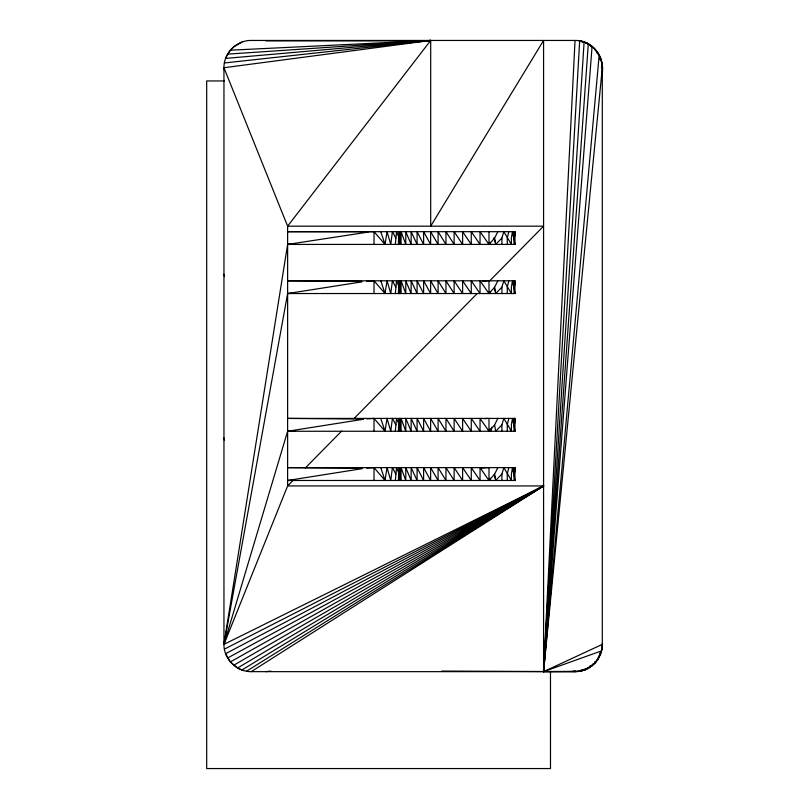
<?xml version="1.0" encoding="UTF-8"?>
<svg xmlns="http://www.w3.org/2000/svg" width="809" height="809" viewBox="0 0 809 809"><rect width="100%" height="100%" fill="white"/><g stroke="black" fill="none" stroke-linecap="round" stroke-linejoin="round"><path stroke-width="1.21" d="M602.301 72.78C604.849 56.59 591.713 39.995 575.027 40.45L251.235 40.45C236.632 40.187 223.688 53.131 223.951 67.734L223.951 644.369C223.688 658.971 236.632 671.915 251.235 671.652L575.027 671.652C589.64 671.966 602.574 658.971 602.311 644.369L602.311 67.734C602.311 54.86 592.461 42.897 579.669 40.854L543.577 671.652L579.669 671.248C589.953 669.468 598.751 661.418 601.279 651.285M398.443 244.419L398.615 236.703L396.531 231.687L395.328 244.419M398.443 293.536L398.615 285.82L396.531 280.804L395.328 293.536M398.443 431.258L398.615 423.471L396.531 418.415L395.328 431.258M398.443 480.475L398.615 472.689L396.531 467.632L395.328 480.475M514.049 244.419L514.554 231.687M514.777 236.319L514.888 231.687L287.62 231.687L374.021 231.687L385.033 244.419L387.046 231.687L390.757 244.419L392.416 231.687L395.854 238.048M514.049 293.536L514.554 280.804M514.777 285.435L514.888 280.804L287.62 280.804L361.795 281.461M514.049 431.258L514.554 418.415M514.777 423.087L514.888 418.415L287.62 418.415L363.19 419.082M514.049 480.475L514.554 467.632M514.777 472.304L514.888 467.632L287.62 467.632L361.926 468.29M292.929 480.536L287.62 485.936L543.577 485.936L223.951 644.369L287.62 485.936L287.62 226.176L430.691 40.45L225.6 58.41L227.653 54.122L230.343 50.198L430.691 40.45L430.691 226.176L543.577 40.45L543.577 671.652L602.311 644.369L601.522 650.891L543.577 671.652L575.027 40.45M513.675 238.635L514.069 231.687L512.684 234.873M513.745 286.588L514.069 280.804L512.684 283.989M513.675 425.423L514.069 418.415L512.684 421.631M513.745 473.467L514.069 467.632L512.684 470.848M601.633 650.325L601.845 644.247M582.227 42.503L584.31 42.078C570.203 38.701 587.708 42.371 588.659 44.101C596.638 48.944 602.938 58.076 601.481 67.734L602.311 67.734L543.577 671.652L584.108 42.007M600.339 652.054C599.297 660.498 591.834 667.132 584.108 670.095M599.176 55.032L543.577 671.652L588.305 43.898M543.577 671.652L592.077 46.437M514.049 425.423L514.888 418.415L514.999 431.258L287.62 431.258L223.951 644.369L287.62 244.419L368.024 232.102M514.19 473.467L514.888 467.632L514.999 480.475L287.62 480.475L361.967 468.704M514.049 238.635L514.888 231.687L514.999 244.419L287.62 244.419L295.174 243.944M514.19 286.588L514.888 280.804L514.999 293.536L287.62 293.536L223.951 644.369M366.74 281.31L374.021 280.804L385.033 293.536L387.046 280.804L390.757 293.536L392.416 280.804L395.854 287.155M366.841 418.92L374.021 418.415L385.033 431.258L387.046 418.415L390.757 431.258L392.416 418.415L395.854 424.826M366.841 468.148L374.021 467.632L385.033 480.475L387.046 467.632L390.757 480.475L392.416 467.632L395.854 474.044M601.856 646.775L602.311 644.369M399.292 421.914L399.97 418.415L399.555 431.258L399.11 418.415L399.879 431.258L398.615 423.471M399.292 471.141L399.97 467.632L399.555 480.475L399.11 467.632L399.879 480.475L398.615 472.689M399.292 235.156L399.97 231.687L399.555 244.419L399.11 231.687L399.879 244.419L398.615 236.703M399.292 284.272L399.97 280.804L399.555 293.536L399.11 280.804L399.879 293.536L398.615 285.82M579.669 671.248L585.797 669.437L585.949 668.75L580.751 670.449L581.266 670.934L575.027 671.652L441.623 671.066M508.821 418.415L507.253 424.816L507.294 431.258M508.821 467.632L507.253 474.034L507.294 480.475M508.821 231.687L507.253 238.028L507.294 244.419M508.821 280.804L507.253 287.144L507.294 293.536M491.892 427.243L490.689 431.258L490.072 428.922M501.934 431.258L501.904 424.836L503.825 418.415L511.43 431.258L511.379 424.836L512.471 418.415L514.999 431.258M501.934 480.475L501.904 474.054L503.825 467.632L511.43 480.475L511.379 474.054L512.471 467.632L514.999 480.475M501.934 244.419L501.904 238.058L503.825 231.687L511.43 244.419L511.379 238.048L512.471 231.687L514.999 244.419M501.934 293.536L501.904 287.175L503.825 280.804L511.43 293.536L511.379 287.165L512.471 280.804L514.999 293.536M601.522 650.891L597.507 659.072M399.211 425.423L401.062 431.258L401.062 418.415L405.774 431.258L405.774 418.415L411.144 431.258L411.144 418.415L417.09 431.258L417.09 418.415L423.613 431.258L423.613 418.415L430.631 431.258L430.631 418.415L438.094 431.258L438.094 418.415L445.961 431.258L445.961 418.415L454.132 431.258L454.132 418.415L462.617 431.258L462.617 418.415L471.263 431.258L471.263 418.415L480.04 431.258L480.04 418.415L488.99 431.258L494.592 424.937L497.838 418.415M399.211 474.64L401.062 480.475L401.062 467.632L405.774 480.475L405.774 467.632L411.144 480.475L411.144 467.632L417.09 480.475L417.09 467.632L423.613 480.475L423.613 467.632L430.631 480.475L430.631 467.632L438.094 480.475L438.094 467.632L445.961 480.475L445.961 467.632L454.132 480.475L454.132 467.632L462.617 480.475L462.617 467.632L471.263 480.475L471.263 467.632L480.04 480.475L480.04 467.632L488.99 480.475L494.592 474.155L497.838 467.632M399.211 238.635L401.062 244.419L401.062 231.687L405.774 244.419L405.774 231.687L411.144 244.419L411.144 231.687L417.09 244.419L417.09 231.687L423.613 244.419L423.613 231.687L430.631 244.419L430.631 231.687L438.094 244.419L438.094 231.687L445.961 244.419L445.961 231.687L454.132 244.419L454.132 231.687L462.617 244.419L462.617 231.687L471.263 244.419L471.263 231.687L480.04 244.419L480.04 231.687L488.99 244.419L494.592 238.149L497.838 231.687M399.211 287.751L401.062 293.536L401.062 280.804L405.774 293.536L405.774 280.804L411.144 293.536L411.144 280.804L417.09 293.536L417.09 280.804L423.613 293.536L423.613 280.804L430.631 293.536L430.631 280.804L438.094 293.536L438.094 280.804L445.961 293.536L445.961 280.804L454.132 293.536L454.132 280.804L462.617 293.536L462.617 280.804L471.263 293.536L471.263 280.804L480.04 293.536L480.04 280.804L488.99 293.536L494.592 287.266L497.838 280.804M586.95 668.254L591.955 665.767L592.845 664.037M251.235 671.652L543.577 485.936L225.6 653.692L230.343 661.914L237.593 668.001L543.577 485.936L224.376 649.131M599.176 657.07L595.353 662.571L588.305 668.204M501.904 424.836L495.695 431.258L494.592 424.937M501.904 474.054L495.695 480.475L494.592 474.155M501.904 238.058L495.695 244.419L494.592 238.149M501.904 287.175L495.695 293.536L494.592 287.266M305.337 467.956L341.641 431.106M354.039 418.516L477.148 293.586M489.546 280.996L543.577 226.176L287.62 226.176L223.951 67.734L430.691 40.45L227.653 54.122M575.027 671.652L575.573 671.096L573.055 671.076M230.343 50.198L233.7 46.841L241.911 42.098M591.672 47.488L592.582 46.841L590.57 46.103M227.653 657.98L543.577 485.936L246.482 671.237M230.343 661.914L543.577 485.936L241.911 670.014L237.624 667.951M233.7 665.261L543.577 485.936M594.635 661.964L596.445 661.266M580.751 670.449L585.797 669.437M363.211 419.295L287.62 431.258L295.174 430.772M361.835 281.876L287.62 293.536L291.392 293.293M224.376 62.971L430.691 40.45M589.892 665.959L591.955 665.767M482.68 281.117L487.716 280.804M483.934 418.657L487.716 418.415M287.62 480.475L292.656 480.152M481.426 468.037L487.716 467.632M270.762 671.086L265.787 671.652M224.386 80.951L206.689 80.951L206.689 768.55L550.484 768.55L550.484 671.43M429.771 40.854L265.787 40.875M585.756 43.039L588.659 44.101M595.181 50.138L596.931 51.473L596.638 52.555L599.418 55.518L600.035 59.724M380.766 231.687L385.033 244.419M380.766 280.804L385.033 293.536M380.766 418.415L385.033 431.258M380.766 467.632L385.033 480.475M493.864 237.765L496.008 244.419M494.218 287.984L496.008 293.536M494.218 474.883L496.008 480.475M490.123 242.296L490.689 244.419M490.123 291.412L490.689 293.536M490.123 478.331L490.689 480.475M223.951 274.2L224.578 276.638M223.951 67.734L224.457 70.211M223.951 437.912L224.396 440.399M488.99 231.687L488.99 244.419M488.99 280.804L488.99 293.536M488.99 418.415L488.99 431.258M488.99 467.632L488.99 480.475M374.021 231.687L374.021 244.419M374.021 280.804L374.021 293.536M374.021 418.415L374.021 431.258M374.021 467.632L374.021 480.475"/></g></svg>
